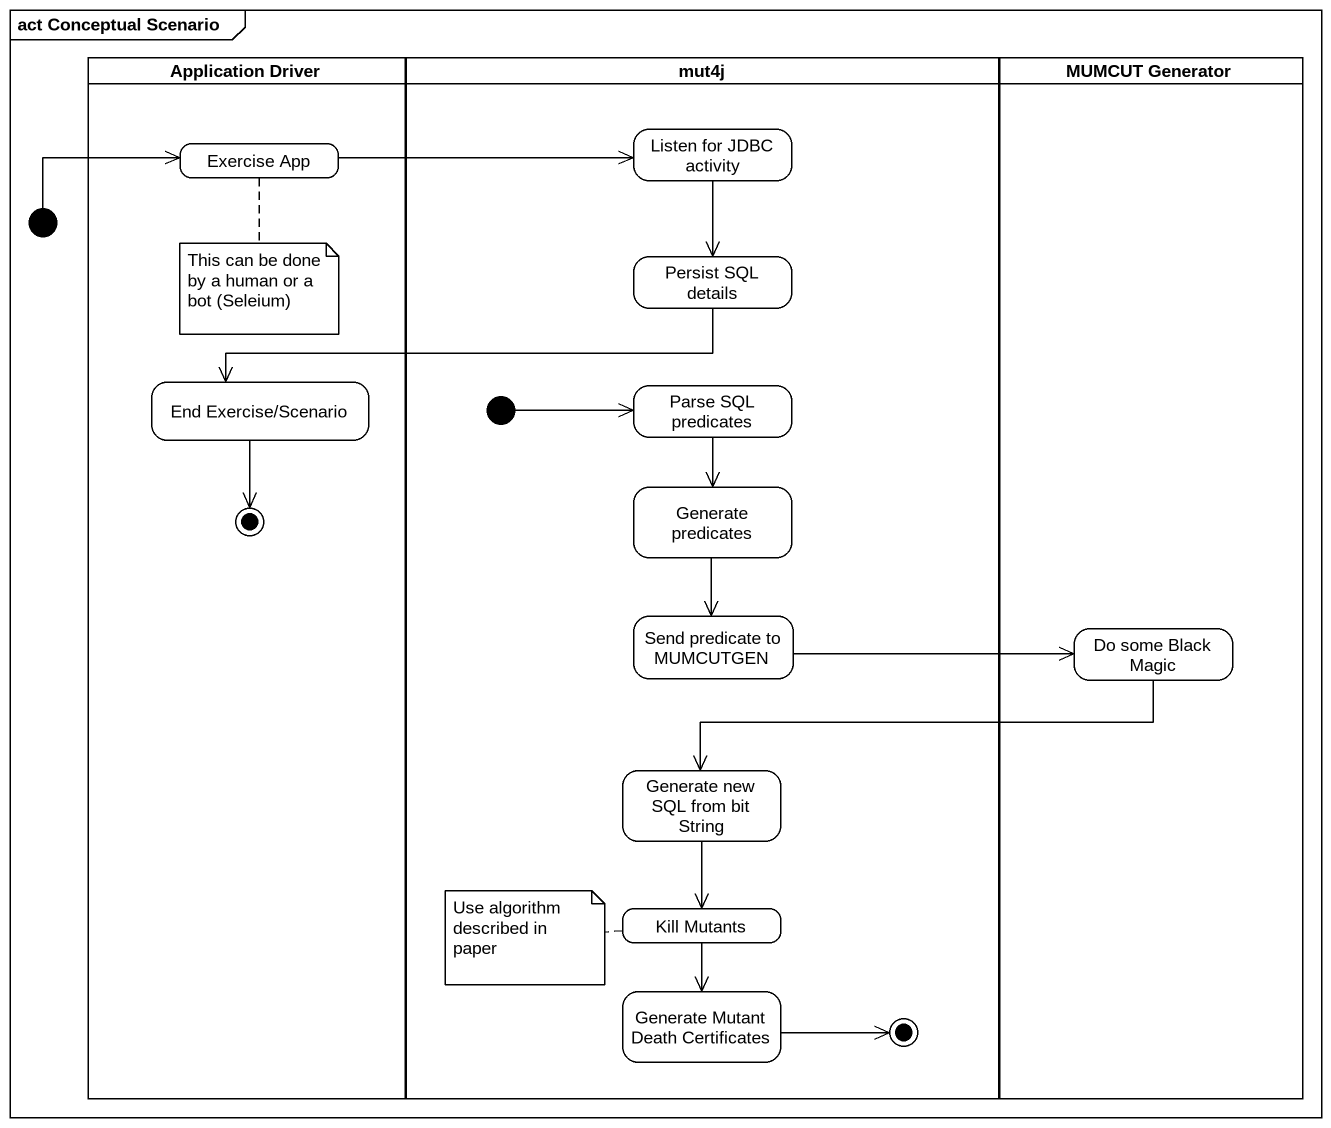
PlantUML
@startuml
mainframe act Conceptual Scenario
hide empty description
state "Application Driver" as Application_Driver <<partition>> {
  state "Exercise App" as Exercise_App
  state "End Exercise/Scenario" as End_Exercise_Scenario
  End_Exercise_Scenario --> [*]
}
state mut4j <<partition>> {
  state "Listen for JDBC activity" as Listen_for_JDBC_activity
  state "Persist SQL details" as Persist_SQL_details
  state "Parse SQL predicates" as Parse_SQL_predicates
  state "Generate predicates" as Generate_predicates
  state "Send predicate to MUMCUTGEN" as Send_predicate_to_MUMCUTGEN
  state "Generate new SQL from bit String" as Generate_new_SQL_from_bit
  state "Kill Mutants" as Kill_Mutants
  state "Generate Mutant Death Certificates" as Generate_Mutant_Death
  [*] -right-> Parse_SQL_predicates
  Generate_Mutant_Death -right-> [*]
}
state "MUMCUT Generator" as MUMCUT_Generator <<partition>> {
  state "Do some Black Magic" as Do_some_Black_Magic
}
state initial1 <<start>>
Exercise_App -right-> Listen_for_JDBC_activity
Listen_for_JDBC_activity --> Persist_SQL_details
initial1 -right-> Exercise_App
Persist_SQL_details -left-> End_Exercise_Scenario
Parse_SQL_predicates --> Generate_predicates
Generate_predicates --> Send_predicate_to_MUMCUTGEN
Send_predicate_to_MUMCUTGEN -right-> Do_some_Black_Magic
Do_some_Black_Magic -left-> Generate_new_SQL_from_bit
Generate_new_SQL_from_bit --> Kill_Mutants
Kill_Mutants --> Generate_Mutant_Death
note bottom of Exercise_App : This can be done by a human or a bot (Seleium)
note left of Kill_Mutants : Use algorithm described in paper
@enduml
